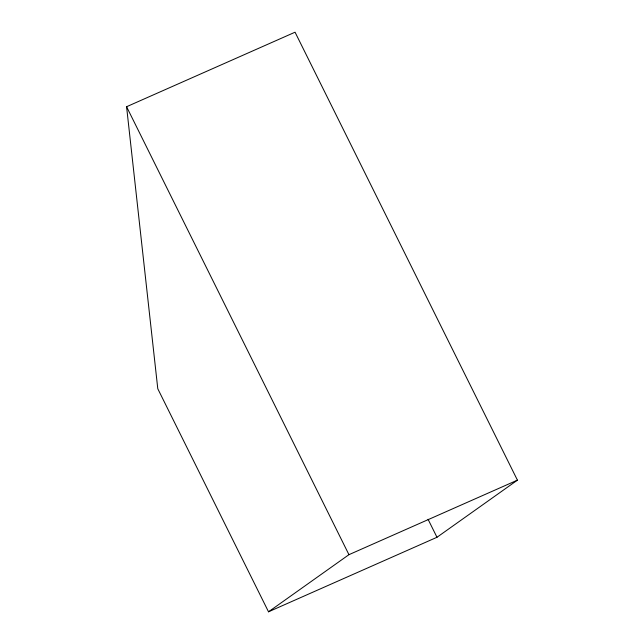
<?xml version="1.0" encoding="UTF-8"?>
<svg xmlns="http://www.w3.org/2000/svg" width="644" height="644" viewBox="0 0 644 644"><rect width="100%" height="100%" fill="white"/><g stroke="black" fill="none" stroke-linecap="round" stroke-linejoin="round"><path stroke-width="0.97" d="M268.516 611.8L348.943 554.677L517.422 480.15L295.057 32.2L126.578 106.727L157.788 388.751L268.516 611.8L436.986 537.273L517.422 480.15M428.059 519.289L436.986 537.273M126.578 106.727L348.943 554.677"/></g></svg>
